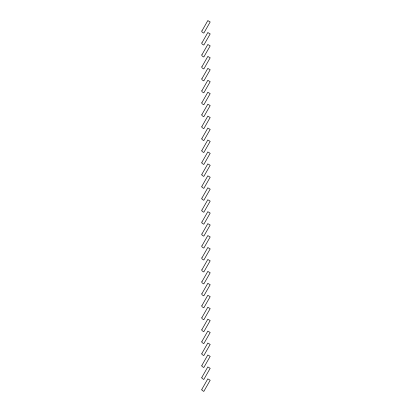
<?xml version="1.0" encoding="UTF-8"?>
<svg xmlns="http://www.w3.org/2000/svg" width="412" height="412" viewBox="0 0 412 412"><rect width="100%" height="100%" fill="white"/><g stroke="black" fill="none" stroke-linecap="round" stroke-linejoin="round"><path stroke-width="0.62" d="M201.911 30.941L201.818 31.642L202.246 32.198L203.816 33.114L210.182 21.98L207.818 20.6L201.911 30.941M201.911 42.884L201.818 43.584L202.246 44.141L203.816 45.057L210.182 33.923L207.818 32.543L201.911 42.884M201.911 54.827L201.818 55.527L202.246 56.084L203.816 57L210.182 45.866L207.818 44.486L201.911 54.827M201.911 66.77L201.818 67.47L202.246 68.026L203.816 68.943L210.182 57.809L207.818 56.429L201.911 66.77M201.911 78.713L201.818 79.413L202.246 79.969L203.816 80.886L210.182 69.752L207.818 68.371L201.911 78.713M201.911 90.655L201.818 91.356L202.246 91.912L203.816 92.829L210.182 81.694L207.818 80.314L201.911 90.655M201.911 102.598L201.818 103.299L202.246 103.855L203.816 104.772L210.182 93.637L207.818 92.257L201.911 102.598M201.911 114.541L201.818 115.242L202.246 115.798L203.816 116.714L210.182 105.575L207.818 104.2L201.911 114.541M201.911 126.484L201.818 127.184L202.246 127.741L203.816 128.657L210.182 117.518L207.818 116.143L201.911 126.484M201.911 138.427L201.818 139.127L202.246 139.683L203.816 140.6L210.182 129.461L207.818 128.086L201.911 138.427M201.911 150.37L201.818 151.07L202.246 151.626L203.816 152.543L210.182 141.404L207.818 140.028L201.911 150.37M201.911 162.313L201.818 163.013L202.246 163.569L203.816 164.486L210.182 153.346L207.818 151.971L201.911 162.313M201.911 174.255L201.818 174.956L202.246 175.512L203.816 176.429L210.182 165.289L207.818 163.914L201.911 174.255M201.911 186.198L201.818 186.899L202.246 187.455L203.816 188.372L210.182 177.232L207.818 175.857L201.911 186.198M201.911 198.141L201.818 198.836L202.246 199.398L203.816 200.314L210.182 189.175L207.818 187.8L201.911 198.141M201.911 210.084L201.818 210.779L202.246 211.341L203.816 212.257L210.182 201.118L207.818 199.743L201.911 210.084M201.911 222.027L201.818 222.722L202.246 223.283L203.816 224.2L210.182 213.061L207.818 211.686L201.911 222.027M201.911 233.97L201.818 234.665L202.246 235.226L203.816 236.143L210.182 225.004L207.818 223.628L201.911 233.97M201.911 245.912L201.818 246.608L202.246 247.169L203.816 248.086L210.182 236.946L207.818 235.571L201.911 245.912M201.911 257.855L201.818 258.551L202.246 259.112L203.816 260.029L210.182 248.889L207.818 247.514L201.911 257.855M201.911 269.798L201.818 270.493L202.246 271.055L203.816 271.971L210.182 260.832L207.818 259.457L201.911 269.798M201.911 281.741L201.818 282.436L202.246 282.998L203.816 283.914L210.182 272.775L207.818 271.4L201.911 281.741M201.911 293.684L201.818 294.379L202.246 294.941L203.816 295.857L210.182 284.718L207.818 283.343L201.911 293.684M201.911 305.627L201.818 306.322L202.246 306.883L203.816 307.8L210.182 296.661L207.818 295.286L201.911 305.627M201.911 317.57L201.818 318.265L202.246 318.826L203.816 319.743L210.182 308.603L207.818 307.228L201.911 317.57M201.911 329.512L201.818 330.208L202.246 330.769L203.816 331.686L210.182 320.546L207.818 319.171L201.911 329.512M201.911 341.455L201.818 342.151L202.246 342.712L203.816 343.629L210.182 332.489L207.818 331.114L201.911 341.455M201.911 353.398L201.818 354.093L202.246 354.655L203.816 355.571L210.182 344.432L207.818 343.057L201.911 353.398M201.911 365.341L201.818 366.036L202.246 366.598L203.816 367.514L210.182 356.375L207.818 355L201.911 365.341M201.911 377.284L201.818 377.979L202.246 378.54L203.816 379.457L210.182 368.318L207.818 366.943L201.911 377.284M201.911 389.227L201.818 389.922L202.246 390.483L203.816 391.4L210.182 380.261L207.818 378.886L201.911 389.227"/></g></svg>
